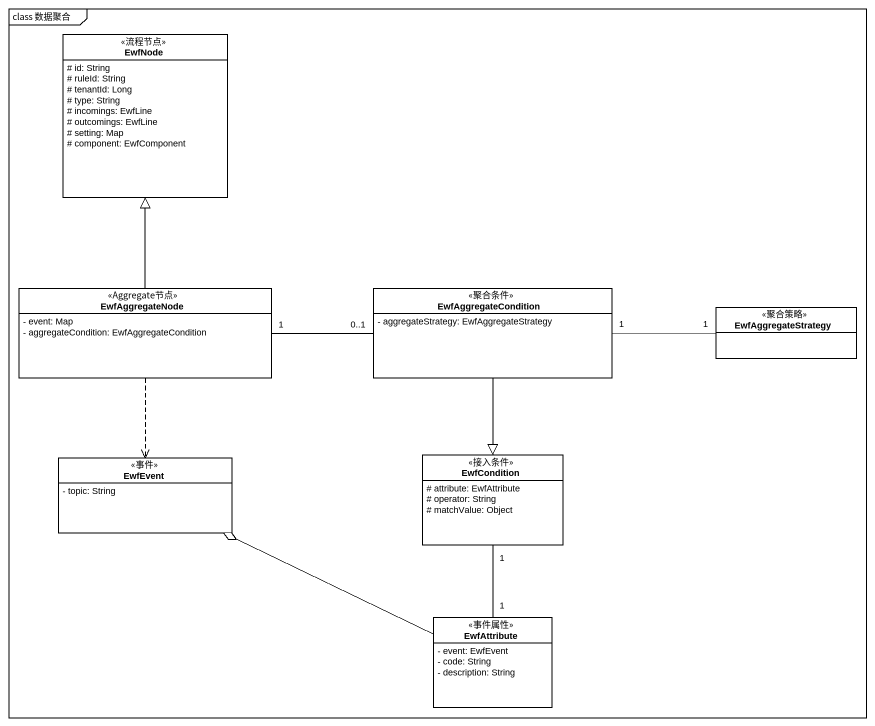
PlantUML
@startuml
mainframe class 数据聚合
hide circle
hide empty members
skinparam classAttributeIconSize 0
class EwfNode <<流程节点>> {
  # id: String
  # ruleId: String
  # tenantId: Long
  # type: String
  # incomings: EwfLine
  # outcomings: EwfLine
  # setting: Map
  # component: EwfComponent
}
class EwfAggregateNode <<Aggregate节点>> {
  - event: Map
  - aggregateCondition: EwfAggregateCondition
}
class EwfAggregateCondition <<聚合条件>> {
  - aggregateStrategy: EwfAggregateStrategy
}
class EwfAggregateStrategy <<聚合策略>>
class EwfEvent <<事件>> {
  - topic: String
}
class EwfCondition <<接入条件>> {
  # attribute: EwfAttribute
  # operator: String
  # matchValue: Object
}
class EwfAttribute <<事件属性>> {
  - event: EwfEvent
  - code: String
  - description: String
}
EwfAggregateNode -up-|> EwfNode
EwfAggregateNode "1" -right- "0..1" EwfAggregateCondition
EwfAggregateNode ..> EwfEvent
EwfAggregateCondition "1" -right- "1" EwfAggregateStrategy
EwfAggregateCondition --|> EwfCondition
EwfCondition "1" -- "1" EwfAttribute
EwfAttribute -left-o EwfEvent
@enduml
